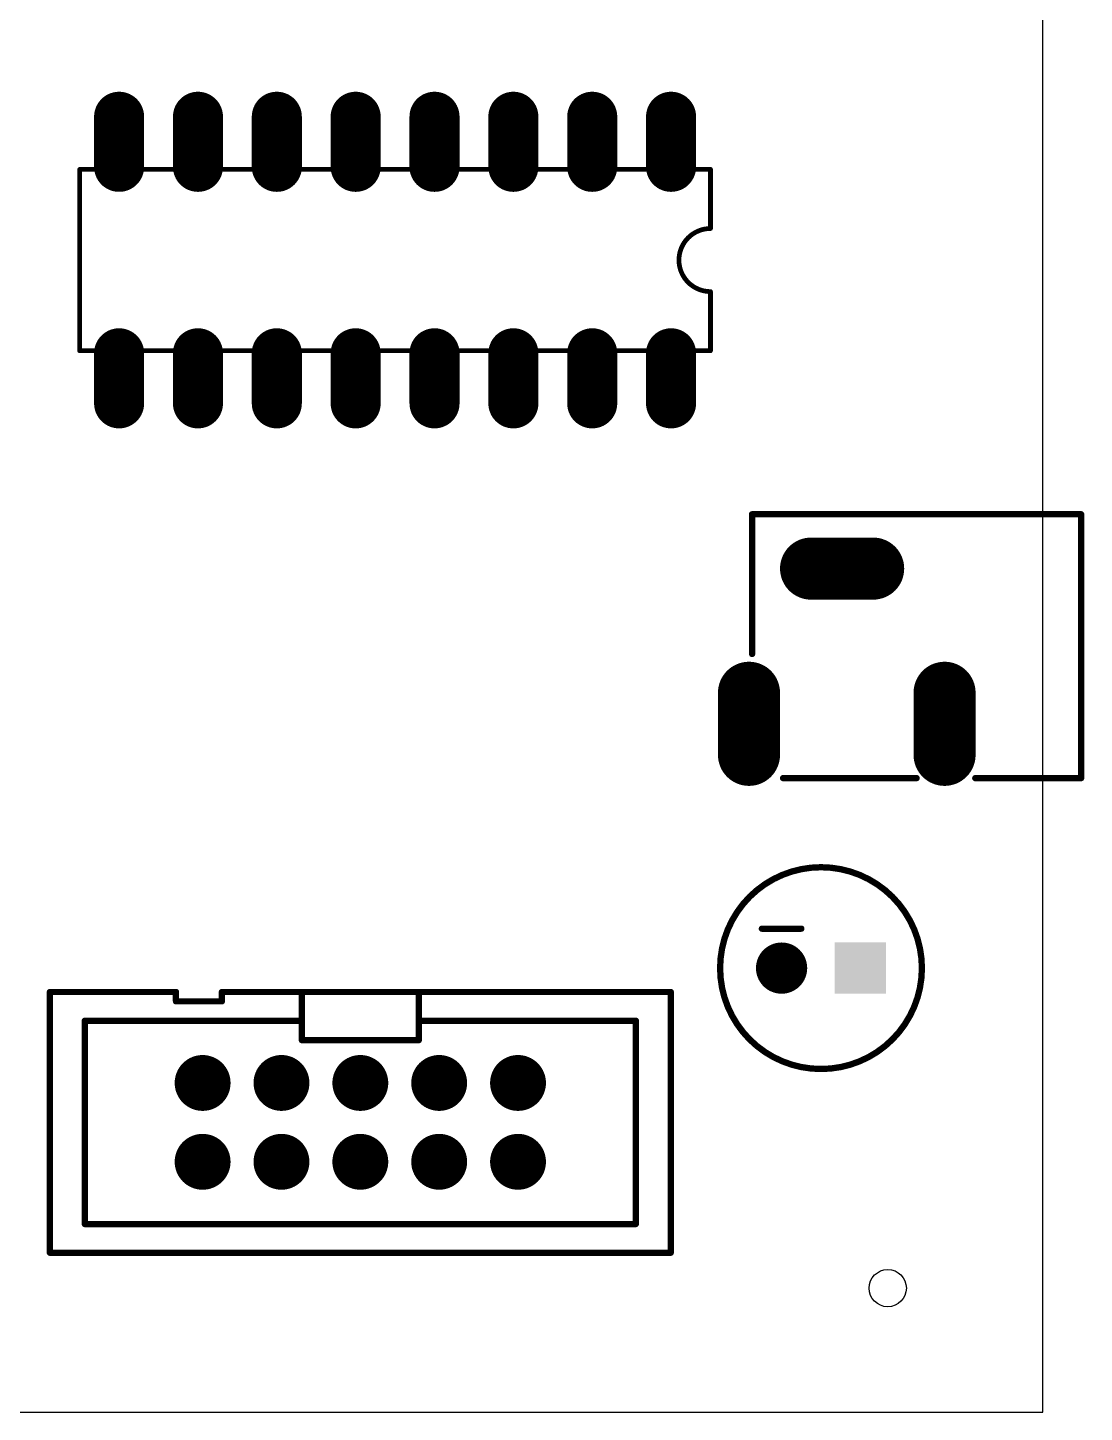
# Model space of a CAD drawing. Extents: x 0 to 61.3, y -0.5 to 69.
# Drawn here: x 27.3 to 61.33, y 0 to 44.61 of the extents above; entities that cross this region are included whole.
import ezdxf

# ---------------------------------------------------------------- set-up
doc = ezdxf.new("R2010")
doc.units = 0
for name, color, linetype in [('17', 82, 'CONTINUOUS'), ('20', 7, 'CONTINUOUS'), ('21', 253, 'CONTINUOUS')]:
    doc.layers.add(name, color=color, linetype=linetype)

# ---------------------------------------------------------------- blocks, each defined once
blk = doc.blocks.new('SQUAREP')
blk.add_solid([(-0.5, -0.5), (0.5, -0.5), (-0.5, 0.5), (0.5, 0.5)])
blk = doc.blocks.new('ROUNDP')
at = {"const_width": 0.5}
blk.add_lwpolyline([(0, -0.25, 1), (0, 0.25, 1), (0, -0.25)], format="xyb", dxfattribs=at)
blk = doc.blocks.new('LONGP100')
at = {"const_width": 1}
blk.add_lwpolyline([(-0.5, 0), (0.5, 0)], dxfattribs=at)
at = {"const_width": 0.5}
for points in [[(-0.5, 0.25, 1), (-0.5, -0.25)], [(0.5, -0.25, 1), (0.5, 0.25)]]:
    blk.add_lwpolyline(points, format="xyb", dxfattribs=at)

msp = doc.modelspace()

# ---------------------------------------------------------------- linework, layer by layer
at = {"layer": '20'}
for p, q in [((60, 0), (60, 69)), ((0, 0), (60, 0))]:
    msp.add_line(p, q, dxfattribs=at)
msp.add_circle((55, 4), 0.6, dxfattribs=at)
at = {"layer": '21'}
for points, const_width in [([(49.29, 40.041), (28.97, 40.041)], 0.1524), ([(28.97, 34.199), (28.97, 40.041)], 0.1524), ([(49.29, 40.041), (49.29, 38.136)], 0.1524), ([(49.29, 34.199), (49.29, 36.104)], 0.1524), ([(28.97, 34.199), (49.29, 34.199)], 0.1524), ([(50.63, 28.93), (50.63, 24.43)], 0.2032), ([(61.23, 28.93), (50.63, 28.93)], 0.2032), ([(61.23, 20.43), (61.23, 28.93)], 0.2032), ([(61.23, 28.93), (61.23, 28.88)], 0.2032), ([(51.63, 20.43), (55.93, 20.43)], 0.2032), ([(57.82, 20.43), (61.23, 20.43)], 0.2032), ([(52.215, 15.58), (50.945, 15.58)], 0.2032), ([(28.01, 5.14), (28.01, 13.54)], 0.2032), ([(28.01, 13.54), (32.072, 13.54)], 0.2032), ([(32.072, 13.54), (32.072, 13.24)], 0.2032), ([(33.551, 13.24), (33.551, 13.54)], 0.2032), ([(33.551, 13.54), (36.127, 13.54)], 0.2032), ([(36.127, 13.54), (36.127, 11.99)], 0.2032), ([(36.127, 13.54), (39.893, 13.54)], 0.2032), ([(39.893, 11.99), (39.893, 13.54)], 0.2032), ([(39.893, 13.54), (48.01, 13.54)], 0.2032), ([(48.01, 13.54), (48.01, 5.14)], 0.2032), ([(32.072, 13.24), (33.551, 13.24)], 0.2032), ([(29.135, 6.065), (29.135, 12.615)], 0.2032), ([(29.135, 12.615), (36.127, 12.615)], 0.2032), ([(39.893, 12.615), (46.885, 12.615)], 0.2032), ([(46.885, 12.615), (46.885, 6.065)], 0.2032), ([(36.127, 11.99), (39.893, 11.99)], 0.2032), ([(46.885, 6.065), (29.135, 6.065)], 0.2032), ([(48.01, 5.14), (28.01, 5.14)], 0.2032)]:
    msp.add_lwpolyline(points, dxfattribs=dict(at, const_width=const_width))
for points, const_width in [([(28.97, 40.0791, 1), (28.97, 40.0029)], 0.0762), ([(29.0081, 40.041, 1), (28.9319, 40.041)], 0.0762), ([(49.3281, 40.041, 1), (49.2519, 40.041)], 0.0762), ([(49.29, 40.0029, 1), (49.29, 40.0791)], 0.0762), ([(49.29, 38.136, 1), (49.29, 36.104)], 0.1524), ([(49.2519, 38.136, 1), (49.3281, 38.136)], 0.0762), ([(49.29, 38.0979, 1), (49.29, 38.1741)], 0.0762), ([(49.3281, 36.104, 1), (49.2519, 36.104)], 0.0762), ([(49.29, 36.0659, 1), (49.29, 36.1421)], 0.0762), ([(28.97, 34.2371, 1), (28.97, 34.1609)], 0.0762), ([(28.9319, 34.199, 1), (29.0081, 34.199)], 0.0762), ([(49.2519, 34.199, 1), (49.3281, 34.199)], 0.0762), ([(49.29, 34.1609, 1), (49.29, 34.2371)], 0.0762), ([(50.6808, 28.93, 1), (50.5792, 28.93)], 0.1016), ([(50.63, 28.9808, 1), (50.63, 28.8792)], 0.1016), ([(61.2808, 28.93, 1), (61.1792, 28.93)], 0.1016), ([(61.2808, 28.93, 1), (61.1792, 28.93)], 0.1016), ([(61.23, 28.8792, 1), (61.23, 28.9808)], 0.1016), ([(61.1792, 28.88, 1), (61.2808, 28.88)], 0.1016), ([(50.5792, 24.43, 1), (50.6808, 24.43)], 0.1016), ([(51.63, 20.4808, 1), (51.63, 20.3792)], 0.1016), ([(55.93, 20.3792, 1), (55.93, 20.4808)], 0.1016), ([(57.82, 20.4808, 1), (57.82, 20.3792)], 0.1016), ([(61.23, 20.3792, 1), (61.23, 20.4808)], 0.1016), ([(61.1792, 20.43, 1), (61.2808, 20.43)], 0.1016), ([(52.85, 11.06, 1), (52.85, 17.56, 1), (52.85, 11.06)], 0.2032), ([(50.945, 15.6308, 1), (50.945, 15.5292)], 0.1016), ([(52.215, 15.5292, 1), (52.215, 15.6308)], 0.1016), ([(28.0608, 13.54, 1), (27.9592, 13.54)], 0.1016), ([(28.01, 13.5908, 1), (28.01, 13.4892)], 0.1016), ([(32.1228, 13.54, 1), (32.0212, 13.54)], 0.1016), ([(32.072, 13.4892, 1), (32.072, 13.5908)], 0.1016), ([(33.6018, 13.54, 1), (33.5002, 13.54)], 0.1016), ([(33.551, 13.5908, 1), (33.551, 13.4892)], 0.1016), ([(36.1778, 13.54, 1), (36.0762, 13.54)], 0.1016), ([(36.127, 13.5908, 1), (36.127, 13.4892)], 0.1016), ([(36.127, 13.4892, 1), (36.127, 13.5908)], 0.1016), ([(39.9438, 13.54, 1), (39.8422, 13.54)], 0.1016), ([(39.893, 13.5908, 1), (39.893, 13.4892)], 0.1016), ([(39.893, 13.4892, 1), (39.893, 13.5908)], 0.1016), ([(48.0608, 13.54, 1), (47.9592, 13.54)], 0.1016), ([(48.01, 13.4892, 1), (48.01, 13.5908)], 0.1016), ([(32.072, 13.2908, 1), (32.072, 13.1892)], 0.1016), ([(32.0212, 13.24, 1), (32.1228, 13.24)], 0.1016), ([(33.5002, 13.24, 1), (33.6018, 13.24)], 0.1016), ([(33.551, 13.1892, 1), (33.551, 13.2908)], 0.1016), ([(29.1858, 12.615, 1), (29.0842, 12.615)], 0.1016), ([(29.135, 12.6658, 1), (29.135, 12.5642)], 0.1016), ([(36.127, 12.5642, 1), (36.127, 12.6658)], 0.1016), ([(39.893, 12.6658, 1), (39.893, 12.5642)], 0.1016), ([(46.9358, 12.615, 1), (46.8342, 12.615)], 0.1016), ([(46.885, 12.5642, 1), (46.885, 12.6658)], 0.1016), ([(36.127, 12.0408, 1), (36.127, 11.9392)], 0.1016), ([(39.893, 11.9392, 1), (39.893, 12.0408)], 0.1016), ([(36.0762, 11.99, 1), (36.1778, 11.99)], 0.1016), ([(39.8422, 11.99, 1), (39.9438, 11.99)], 0.1016), ([(29.135, 6.1158, 1), (29.135, 6.0142)], 0.1016), ([(29.0842, 6.065, 1), (29.1858, 6.065)], 0.1016), ([(46.8342, 6.065, 1), (46.9358, 6.065)], 0.1016), ([(46.885, 6.0142, 1), (46.885, 6.1158)], 0.1016), ([(28.01, 5.1908, 1), (28.01, 5.0892)], 0.1016), ([(27.9592, 5.14, 1), (28.0608, 5.14)], 0.1016), ([(47.9592, 5.14, 1), (48.0608, 5.14)], 0.1016), ([(48.01, 5.0892, 1), (48.01, 5.1908)], 0.1016)]:
    msp.add_lwpolyline(points, format="xyb", dxfattribs=dict(at, const_width=const_width))

# ---------------------------------------------------------------- block references
at = {"layer": '17'}
for name, p, xscale, yscale, rotation in [('LONGP100', (30.24, 40.93), 1.6128, 1.6128, 270), ('LONGP100', (30.24, 40.93), 1.6128, 1.6128, 270), ('LONGP100', (32.78, 40.93), 1.6128, 1.6128, 270), ('LONGP100', (32.78, 40.93), 1.6128, 1.6128, 270), ('LONGP100', (35.32, 40.93), 1.6128, 1.6128, 270), ('LONGP100', (35.32, 40.93), 1.6128, 1.6128, 270), ('LONGP100', (37.86, 40.93), 1.6128, 1.6128, 270), ('LONGP100', (37.86, 40.93), 1.6128, 1.6128, 270), ('LONGP100', (40.4, 40.93), 1.6128, 1.6128, 270), ('LONGP100', (40.4, 40.93), 1.6128, 1.6128, 270), ('LONGP100', (42.94, 40.93), 1.6128, 1.6128, 270), ('LONGP100', (42.94, 40.93), 1.6128, 1.6128, 270), ('LONGP100', (45.48, 40.93), 1.6128, 1.6128, 270), ('LONGP100', (45.48, 40.93), 1.6128, 1.6128, 270), ('LONGP100', (48.02, 40.93), 1.6128, 1.6128, 270), ('LONGP100', (48.02, 40.93), 1.6128, 1.6128, 270), ('LONGP100', (30.24, 33.31), 1.6128, 1.6128, 270), ('LONGP100', (30.24, 33.31), 1.6128, 1.6128, 270), ('LONGP100', (32.78, 33.31), 1.6128, 1.6128, 270), ('LONGP100', (32.78, 33.31), 1.6128, 1.6128, 270), ('LONGP100', (35.32, 33.31), 1.6128, 1.6128, 270), ('LONGP100', (35.32, 33.31), 1.6128, 1.6128, 270), ('LONGP100', (37.86, 33.31), 1.6128, 1.6128, 270), ('LONGP100', (37.86, 33.31), 1.6128, 1.6128, 270), ('LONGP100', (40.4, 33.31), 1.6128, 1.6128, 270), ('LONGP100', (40.4, 33.31), 1.6128, 1.6128, 270), ('LONGP100', (42.94, 33.31), 1.6128, 1.6128, 270), ('LONGP100', (42.94, 33.31), 1.6128, 1.6128, 270), ('LONGP100', (45.48, 33.31), 1.6128, 1.6128, 270), ('LONGP100', (45.48, 33.31), 1.6128, 1.6128, 270), ('LONGP100', (48.02, 33.31), 1.6128, 1.6128, 270), ('LONGP100', (48.02, 33.31), 1.6128, 1.6128, 270), ('LONGP100', (53.53, 27.18), 2, 2, 180), ('LONGP100', (53.53, 27.18), 2, 2, 180), ('LONGP100', (50.53, 22.18), 2, 2, 90), ('LONGP100', (50.53, 22.18), 2, 2, 90), ('LONGP100', (56.83, 22.18), 2, 2, 90), ('LONGP100', (56.83, 22.18), 2, 2, 90), ('ROUNDP', (32.93, 10.61), 1.8, 1.8, 180), ('ROUNDP', (32.93, 10.61), 1.8, 1.8, 180), ('ROUNDP', (35.47, 10.61), 1.8, 1.8, 180), ('ROUNDP', (35.47, 10.61), 1.8, 1.8, 180), ('ROUNDP', (38.01, 10.61), 1.8, 1.8, 180), ('ROUNDP', (38.01, 10.61), 1.8, 1.8, 180), ('ROUNDP', (40.55, 10.61), 1.8, 1.8, 180), ('ROUNDP', (40.55, 10.61), 1.8, 1.8, 180), ('ROUNDP', (43.09, 10.61), 1.8, 1.8, 180), ('ROUNDP', (43.09, 10.61), 1.8, 1.8, 180), ('ROUNDP', (32.93, 8.07), 1.8, 1.8, 180), ('ROUNDP', (32.93, 8.07), 1.8, 1.8, 180), ('ROUNDP', (35.47, 8.07), 1.8, 1.8, 180), ('ROUNDP', (35.47, 8.07), 1.8, 1.8, 180), ('ROUNDP', (38.01, 8.07), 1.8, 1.8, 180), ('ROUNDP', (38.01, 8.07), 1.8, 1.8, 180), ('ROUNDP', (40.55, 8.07), 1.8, 1.8, 180), ('ROUNDP', (40.55, 8.07), 1.8, 1.8, 180), ('ROUNDP', (43.09, 8.07), 1.8, 1.8, 180), ('ROUNDP', (43.09, 8.07), 1.8, 1.8, 180)]:
    msp.add_blockref(name, p, dxfattribs=dict(at, xscale=xscale, yscale=yscale, rotation=rotation))
at = {"layer": '17', "xscale": 1.651, "yscale": 1.651}
for name, p in [('ROUNDP', (51.58, 14.31)), ('ROUNDP', (51.58, 14.31)), ('SQUAREP', (54.12, 14.31)), ('SQUAREP', (54.12, 14.31))]:
    msp.add_blockref(name, p, dxfattribs=at)

doc.saveas('drawing.dxf')
